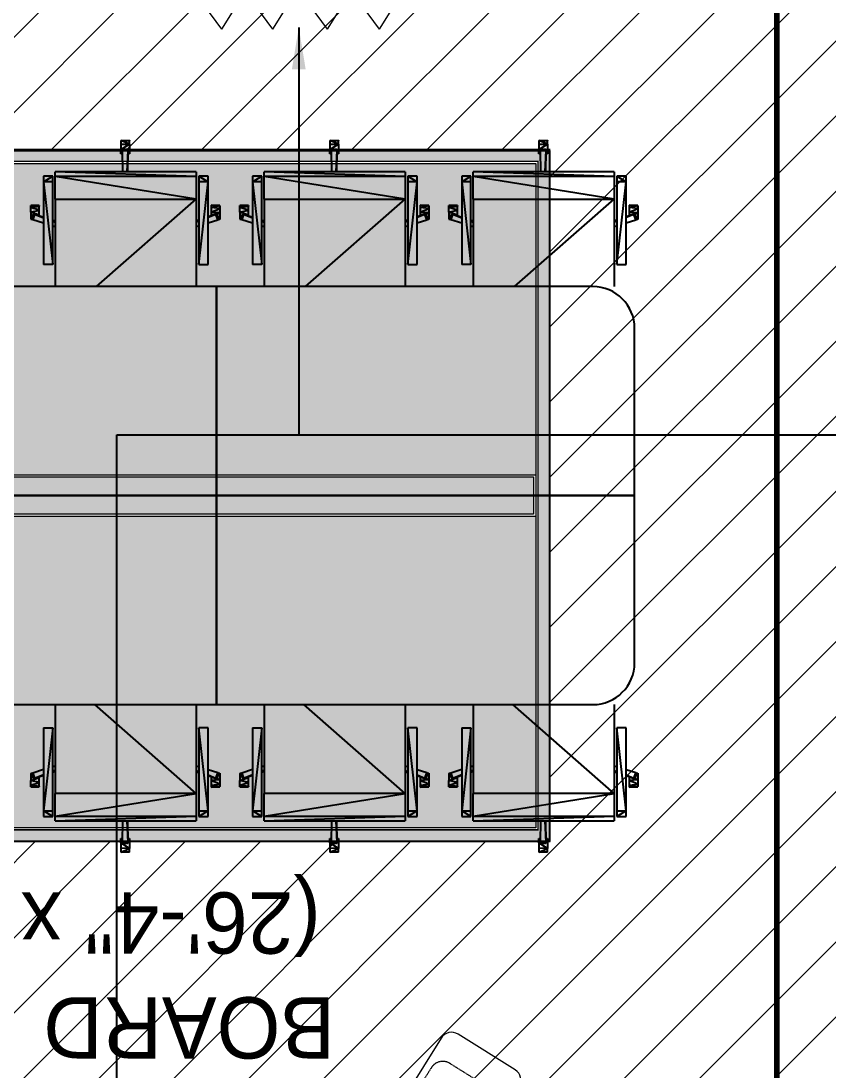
# Model space of a CAD drawing. Header units: millimetres. Extents: x 148480 to 578986, y 39883 to 155062.
# Drawn here: x 252919 to 255818, y 126428 to 130197 of the extents above; entities that cross this region are included whole.
import ezdxf

# ---------------------------------------------------------------- set-up
doc = ezdxf.new("R2010")
doc.units = ezdxf.units.MM
doc.linetypes.add('HIDDEN', pattern=[0.375, 0.25, -0.125])
doc.linetypes.add('Steelcase Hidden Line', pattern=[2.976562, 1.984375, -0.992188])
for name, color, linetype in [('001-TEXT', 250, 'Continuous'), ('2', 7, 'Continuous'), ('Flooring', 44, 'Continuous'), ('HATCH', 8, 'Continuous'), ('Hatch 01_UC', 7, 'Continuous'), ('I - MODULAR', 44, 'Continuous'), ('Layer4', 6, 'Continuous'), ('M HVAC DRAIN PIPE', 30, 'Continuous'), ('M-HVAC SPIRAL DUCT', 4, 'Continuous')]:
    doc.layers.add(name, color=color, linetype=linetype)
doc.layers.add('BaffleCeiling', color=7, linetype='Continuous', true_color=0x91692b)
doc.layers.add('ceiling', color=7, linetype='Continuous', lineweight=5, true_color=0x560d91)
doc.layers.add('LinearLight', color=7, linetype='Continuous', lineweight=5, true_color=0xb41f08)
for name, color, linetype, lineweight in [('I-FURN', 30, 'Continuous', 5), ('M-HVAC-CASSETTE UNIT', 7, 'Continuous', 18), ('M-HVAC-EQUIP TEXT', 7, 'Continuous', 0)]:
    doc.layers.add(name, color=color, linetype=linetype, lineweight=lineweight)
doc.styles.add('Herbalife_Third Floor - Furniture Layout - 210201$0$CG', font='GOTHIC.TTF')
doc.styles.add('ROMAND', font='romand__.ttf')
doc.styles.add('VIJETH', font='swiss.ttf')
doc.dimstyles.new('Vayucon', dxfattribs={"dimtxt": 200, "dimasz": 150, "dimexe": 0, "dimexo": 0, "dimgap": 9e-05, "dimtad": 1, "dimdec": 0, "dimrnd": 5, "dimzin": 0, "dimdsep": 46, "dimtxsty": 'ROMAND', "dimcen": 90, "dimclrd": 42, "dimclre": 8, "dimclrt": 7, "dimadec": 0, "dimazin": 0, "dimtfac": 1, "dimtdec": 0, "dimtofl": 0, "dimtmove": 1, "dimatfit": 0, "dimfxl": 1, "dimtolj": 1, "dimtzin": 0, "dimarcsym": 0})

# ---------------------------------------------------------------- blocks, each defined once
blk = doc.blocks.new('Steelcase Coalesse - Lagunitas - Table - Personal2 - 13D x 24W-414635-Level 1')
at = {"layer": 'I-FURN', "color": 8}
for p, q in [((259.8, 165.1), (-259.2, 165.1)), ((-303.7, 120.6), (-303.7, -120.7)), ((304.3, -120.7), (304.3, 120.6)), ((-259.2, -165.1), (259.8, -165.1))]:
    blk.add_line(p, q, dxfattribs=at)
at = {"layer": 'I-FURN', "color": 8, "linetype": 'Steelcase Hidden Line'}
for p, q in [((151.8, 138.2), (-151.2, 138.2)), ((-48.4, 86.2), (-48.4, 138.2)), ((51.7, 138.2), (51.7, 86.2)), ((-198.9, 90.5), (-198.9, -89.2)), ((199.5, -89.2), (199.5, 90.5)), ((-151.2, -136.9), (151.8, -136.9))]:
    blk.add_line(p, q, dxfattribs=at)
at = {"layer": 'I-FURN', "color": 8}
for centre, radius, start, end in [((-259.2, 120.6), 44.4, 90, 180), ((259.8, 120.6), 44.5, 360, 90), ((-259.2, -120.7), 44.4, 180, 270), ((259.8, -120.7), 44.4, 270, 0)]:
    blk.add_arc(centre, radius, start, end, dxfattribs=at)
at = {"layer": 'I-FURN', "color": 8, "linetype": 'Steelcase Hidden Line'}
for centre, radius, start, end in [((-151.2, 90.5), 47.6, 90, 180), ((151.8, 90.5), 47.6, 360, 90), ((1.6, 86.2), 50, 180, 0), ((-151.2, -89.2), 47.6, 180, 270), ((151.8, -89.2), 47.6, 270, 0)]:
    blk.add_arc(centre, radius, start, end, dxfattribs=at)
blk = doc.blocks.new('GFC1')
at = {"layer": 'Flooring', "color": 8, "linetype": 'HIDDEN', "ltscale": 1500}
blk.add_lwpolyline([(328672.2, 130068.3, 1.540604), (310717.1, 129143.3, 0.119203), (311634.4, 128071.9, -0.704413), (307490.1, 113767.5)], format="xyb", dxfattribs=at)
at = {"layer": 'I - MODULAR', "color": 8}
for p, q in [((325910, 130754.3), (325940.6, 130754.5)), ((325910, 130754.3), (325940.6, 130754)), ((325940.6, 130740.6), (325910, 130754.3)), ((325910, 130754.3), (325910, 130740.4)), ((325910, 130740.4), (325940.6, 130740.6)), ((325910, 130721.1), (325940.6, 130740.6)), ((325910, 130740.4), (325910, 130721.1)), ((325940.6, 130754.5), (325940.6, 130754)), ((325940.6, 130740.6), (325940.6, 130754)), ((325940.6, 130740.6), (325940.6, 130721.3)), ((326660, 130754.3), (326690.6, 130754.5)), ((326660, 130754.3), (326690.6, 130754)), ((326690.6, 130740.6), (326660, 130754.3)), ((326660, 130754.3), (326660, 130740.4)), ((326660, 130740.4), (326690.6, 130740.6)), ((326660, 130721.1), (326690.6, 130740.6)), ((326660, 130740.4), (326660, 130721.1)), ((326690.6, 130754.5), (326690.6, 130754)), ((326690.6, 130740.6), (326690.6, 130754)), ((326690.6, 130740.6), (326690.6, 130721.3)), ((327410, 130754.3), (327440.6, 130754.5)), ((327410, 130754.3), (327440.6, 130754)), ((327440.6, 130740.6), (327410, 130754.3)), ((327410, 130754.3), (327410, 130740.4)), ((327410, 130740.4), (327440.6, 130740.6)), ((327410, 130721.1), (327440.6, 130740.6)), ((327410, 130740.4), (327410, 130721.1)), ((327440.6, 130754.5), (327440.6, 130754)), ((327440.6, 130740.6), (327440.6, 130754)), ((327440.6, 130740.6), (327440.6, 130721.3)), ((325910, 130721.1), (325915.8, 130721.2)), ((325910, 130705.7), (325910, 130721.1)), ((325915.2, 130719.3), (325910, 130721.1)), ((325914.9, 130706.4), (325910, 130705.7)), ((325914.9, 130705.7), (325910, 130705.7)), ((325916.1, 130722.1), (325914.7, 130718)), ((325914.7, 130718), (325915.7, 130641.7)), ((325935.9, 130718), (325914.7, 130718)), ((325935.9, 130718), (325916.1, 130722.1)), ((325934.5, 130722.1), (325916.1, 130722.1)), ((325931.9, 130641.7), (325935.9, 130718)), ((325934.5, 130722.1), (325935.9, 130718)), ((325934.8, 130721.2), (325940.6, 130721.3)), ((325934.9, 130641.7), (325935.9, 130718)), ((325940.6, 130705.7), (325935.7, 130705.7)), ((325940.6, 130710.2), (325935.8, 130711.9)), ((325940.6, 130710.2), (325935.8, 130709.5)), ((325940.6, 130721.3), (325940.6, 130710.2)), ((325940.6, 130710.2), (325940.6, 130705.7)), ((326660, 130721.1), (326665.8, 130721.2)), ((326660, 130705.7), (326660, 130721.1)), ((326665.2, 130719.3), (326660, 130721.1)), ((326664.9, 130706.4), (326660, 130705.7)), ((326664.9, 130705.7), (326660, 130705.7)), ((326666.1, 130722.1), (326664.7, 130718)), ((326664.7, 130718), (326665.7, 130641.7)), ((326685.9, 130718), (326664.7, 130718)), ((326685.9, 130718), (326666.1, 130722.1)), ((326684.5, 130722.1), (326666.1, 130722.1)), ((326681.9, 130641.7), (326685.9, 130718)), ((326684.5, 130722.1), (326685.9, 130718)), ((326684.8, 130721.2), (326690.6, 130721.3)), ((326684.9, 130641.7), (326685.9, 130718)), ((326690.6, 130705.7), (326685.7, 130705.7)), ((326690.6, 130710.2), (326685.8, 130711.9)), ((326690.6, 130710.2), (326685.8, 130709.5)), ((326690.6, 130721.3), (326690.6, 130710.2)), ((326690.6, 130710.2), (326690.6, 130705.7)), ((327410, 130721.1), (327415.8, 130721.2)), ((327410, 130705.7), (327410, 130721.1)), ((327415.2, 130719.3), (327410, 130721.1)), ((327414.9, 130706.4), (327410, 130705.7)), ((327414.9, 130705.7), (327410, 130705.7)), ((327416.1, 130722.1), (327414.7, 130718)), ((327414.7, 130718), (327415.7, 130641.7)), ((327435.9, 130718), (327414.7, 130718)), ((327435.9, 130718), (327416.1, 130722.1)), ((327434.5, 130722.1), (327416.1, 130722.1)), ((327431.9, 130641.7), (327435.9, 130718)), ((327434.5, 130722.1), (327435.9, 130718)), ((327434.8, 130721.2), (327440.6, 130721.3)), ((327434.9, 130641.7), (327435.9, 130718)), ((327440.6, 130705.7), (327435.7, 130705.7)), ((327440.6, 130710.2), (327435.8, 130711.9)), ((327440.6, 130710.2), (327435.8, 130709.5)), ((327440.6, 130721.3), (327440.6, 130710.2)), ((327440.6, 130710.2), (327440.6, 130705.7)), ((325632.6, 130626.1), (325632.6, 130605.7)), ((325632.6, 130605.7), (325665.7, 130626.1)), ((325665.7, 130626.1), (325632.6, 130626.1)), ((325665.7, 130605.7), (325665.7, 130626.1)), ((325673.9, 130624.9), (325673.9, 130641.7)), ((326180.1, 130624.9), (325673.9, 130641.7)), ((326180.1, 130641.7), (325673.9, 130641.7)), ((325673.9, 130543.3), (325673.9, 130624.9)), ((326180.1, 130543.3), (325673.9, 130624.9)), ((326180.1, 130624.9), (325673.9, 130624.9)), ((326180.1, 130641.7), (326180.1, 130624.9)), ((326180.1, 130624.9), (326180.1, 130543.3)), ((326222.4, 130626.1), (326189.2, 130626.1)), ((326189.2, 130626.1), (326222.4, 130605.7)), ((326189.2, 130626.1), (326189.2, 130605.7)), ((326222.4, 130605.7), (326222.4, 130626.1)), ((326382.6, 130626.1), (326382.6, 130605.7)), ((326382.6, 130605.7), (326415.7, 130626.1)), ((326415.7, 130626.1), (326382.6, 130626.1)), ((326415.7, 130605.7), (326415.7, 130626.1)), ((326423.9, 130624.9), (326423.9, 130641.7)), ((326930.1, 130624.9), (326423.9, 130641.7)), ((326930.1, 130641.7), (326423.9, 130641.7)), ((326423.9, 130543.3), (326423.9, 130624.9)), ((326930.1, 130543.3), (326423.9, 130624.9)), ((326930.1, 130624.9), (326423.9, 130624.9)), ((326930.1, 130641.7), (326930.1, 130624.9)), ((326930.1, 130624.9), (326930.1, 130543.3)), ((326972.4, 130626.1), (326939.2, 130626.1)), ((326939.2, 130626.1), (326972.4, 130605.7)), ((326939.2, 130626.1), (326939.2, 130605.7)), ((326972.4, 130605.7), (326972.4, 130626.1)), ((327132.6, 130626.1), (327132.6, 130605.7)), ((327132.6, 130605.7), (327165.7, 130626.1)), ((327165.7, 130626.1), (327132.6, 130626.1)), ((327165.7, 130605.7), (327165.7, 130626.1)), ((327173.9, 130624.9), (327173.9, 130641.7)), ((327680.1, 130624.9), (327173.9, 130641.7)), ((327680.1, 130641.7), (327173.9, 130641.7)), ((327173.9, 130543.3), (327173.9, 130624.9)), ((327680.1, 130543.3), (327173.9, 130624.9)), ((327680.1, 130624.9), (327173.9, 130624.9)), ((327680.1, 130641.7), (327680.1, 130624.9)), ((327680.1, 130624.9), (327680.1, 130543.3)), ((327722.4, 130626.1), (327689.2, 130626.1)), ((327689.2, 130626.1), (327722.4, 130605.7)), ((327689.2, 130626.1), (327689.2, 130605.7)), ((327722.4, 130605.7), (327722.4, 130626.1)), ((325665.7, 130605.7), (325632.6, 130605.7)), ((325632.6, 130605.7), (325665.7, 130308.3)), ((325632.6, 130605.7), (325632.6, 130308.3)), ((325665.7, 130308.3), (325665.7, 130605.7)), ((326189.2, 130605.7), (326189.2, 130308.3)), ((326189.2, 130308.3), (326222.4, 130605.7)), ((326222.4, 130605.7), (326189.2, 130605.7)), ((326222.4, 130308.3), (326222.4, 130605.7)), ((326415.7, 130605.7), (326382.6, 130605.7)), ((326382.6, 130605.7), (326415.7, 130308.3)), ((326382.6, 130605.7), (326382.6, 130308.3)), ((326415.7, 130308.3), (326415.7, 130605.7)), ((326939.2, 130605.7), (326939.2, 130308.3)), ((326939.2, 130308.3), (326972.4, 130605.7)), ((326972.4, 130605.7), (326939.2, 130605.7)), ((326972.4, 130308.3), (326972.4, 130605.7)), ((327165.7, 130605.7), (327132.6, 130605.7)), ((327132.6, 130605.7), (327165.7, 130308.3)), ((327132.6, 130605.7), (327132.6, 130308.3)), ((327165.7, 130308.3), (327165.7, 130605.7)), ((327689.2, 130605.7), (327689.2, 130308.3)), ((327689.2, 130308.3), (327722.4, 130605.7)), ((327722.4, 130605.7), (327689.2, 130605.7)), ((327722.4, 130308.3), (327722.4, 130605.7)), ((325673.9, 130543.3), (326180.1, 130543.3)), ((325673.9, 130543.3), (325673.9, 130229.5)), ((325822.2, 130229.5), (326180.1, 130543.3)), ((326180.1, 130543.3), (326180.1, 130229.5)), ((326423.9, 130543.3), (326930.1, 130543.3)), ((326423.9, 130543.3), (326423.9, 130229.5)), ((326572.2, 130229.5), (326930.1, 130543.3)), ((326930.1, 130543.3), (326930.1, 130229.5)), ((327173.9, 130543.3), (327680.1, 130543.3)), ((327173.9, 130543.3), (327173.9, 130229.5)), ((327322.2, 130229.5), (327680.1, 130543.3)), ((327680.1, 130543.3), (327680.1, 130229.5)), ((325617.1, 130520), (325586.6, 130520)), ((325586.6, 130520), (325617.1, 130518.6)), ((325586.6, 130513.4), (325586.6, 130520)), ((325586.6, 130513.4), (325617.1, 130518.6)), ((325586.6, 130496.6), (325586.6, 130513.4)), ((325617.1, 130504.4), (325586.6, 130513.4)), ((325586.6, 130496.6), (325617.1, 130504.4)), ((325617.1, 130520), (325617.1, 130518.6)), ((325617.1, 130504.4), (325617.1, 130518.6)), ((325617.1, 130486.1), (325617.1, 130504.4)), ((326264.6, 130519.1), (326234, 130521.2)), ((326234, 130521.2), (326234, 130513.7)), ((326264.6, 130520.3), (326234, 130521.2)), ((326264.6, 130519.1), (326234, 130513.7)), ((326234, 130513.7), (326234, 130496.9)), ((326264.6, 130509.8), (326234, 130513.7)), ((326234, 130496.9), (326264.6, 130509.8)), ((326264.6, 130519.1), (326264.6, 130520.3)), ((326264.6, 130519.1), (326264.6, 130509.8)), ((326264.6, 130509.8), (326264.6, 130495.1)), ((326367.1, 130520), (326336.6, 130520)), ((326336.6, 130520), (326367.1, 130518.6)), ((326336.6, 130513.4), (326336.6, 130520)), ((326336.6, 130513.4), (326367.1, 130518.6)), ((326336.6, 130496.6), (326336.6, 130513.4)), ((326367.1, 130504.4), (326336.6, 130513.4)), ((326336.6, 130496.6), (326367.1, 130504.4)), ((326367.1, 130520), (326367.1, 130518.6)), ((326367.1, 130504.4), (326367.1, 130518.6)), ((326367.1, 130486.1), (326367.1, 130504.4)), ((327014.6, 130519.1), (326984, 130521.2)), ((326984, 130521.2), (326984, 130513.7)), ((327014.6, 130520.3), (326984, 130521.2)), ((327014.6, 130519.1), (326984, 130513.7)), ((326984, 130513.7), (326984, 130496.9)), ((327014.6, 130509.8), (326984, 130513.7)), ((326984, 130496.9), (327014.6, 130509.8)), ((327014.6, 130519.1), (327014.6, 130520.3)), ((327014.6, 130519.1), (327014.6, 130509.8)), ((327014.6, 130509.8), (327014.6, 130495.1)), ((327117.1, 130520), (327086.6, 130520)), ((327086.6, 130520), (327117.1, 130518.6)), ((327086.6, 130513.4), (327086.6, 130520)), ((327086.6, 130513.4), (327117.1, 130518.6)), ((327086.6, 130496.6), (327086.6, 130513.4)), ((327117.1, 130504.4), (327086.6, 130513.4)), ((327086.6, 130496.6), (327117.1, 130504.4)), ((327117.1, 130520), (327117.1, 130518.6)), ((327117.1, 130504.4), (327117.1, 130518.6)), ((327117.1, 130486.1), (327117.1, 130504.4)), ((327764.6, 130519.1), (327734, 130521.2)), ((327734, 130521.2), (327734, 130513.7)), ((327764.6, 130520.3), (327734, 130521.2)), ((327764.6, 130519.1), (327734, 130513.7)), ((327734, 130513.7), (327734, 130496.9)), ((327764.6, 130509.8), (327734, 130513.7)), ((327734, 130496.9), (327764.6, 130509.8)), ((327764.6, 130519.1), (327764.6, 130520.3)), ((327764.6, 130519.1), (327764.6, 130509.8)), ((327764.6, 130509.8), (327764.6, 130495.1)), ((325586.6, 130496.6), (325586.6, 130481.9)), ((325617.1, 130486.1), (325586.6, 130496.6)), ((325593.5, 130482.8), (325586.6, 130481.9)), ((325586.6, 130481.9), (325586.6, 130472.5)), ((325592.6, 130480), (325586.6, 130481.9)), ((325586.6, 130472.5), (325586.6, 130471.3)), ((325590.1, 130472.5), (325586.6, 130472.5)), ((325586.6, 130471.3), (325590.2, 130471.4)), ((325595.6, 130489.2), (325589.9, 130471.7)), ((325589.9, 130471.7), (325593.3, 130469.1)), ((325599.8, 130489.2), (325593.3, 130469.1)), ((325595.6, 130489.2), (325593.3, 130469.1)), ((325632.6, 130456.9), (325593.3, 130469.1)), ((325595.6, 130489.2), (325599.8, 130489.2)), ((325632.6, 130478.1), (325599.8, 130489.2)), ((325599.8, 130489.2), (325632.6, 130476.7)), ((325617.1, 130486.1), (325611.4, 130485.3)), ((325617.1, 130483.4), (325617.1, 130486.1)), ((325673.9, 130464.1), (325665.7, 130466.9)), ((325665.7, 130464), (325673.9, 130460.8)), ((326189.2, 130468.3), (326180.1, 130465.2)), ((326180.1, 130462.1), (326189.2, 130465.6)), ((326250.8, 130489.2), (326222.4, 130479.6)), ((326222.4, 130478.3), (326250.8, 130489.2)), ((326222.4, 130458.3), (326257.3, 130469.1)), ((326234, 130496.9), (326264.6, 130495.1)), ((326234, 130496.9), (326234, 130483.5)), ((326250.8, 130489.2), (326255.1, 130489.3)), ((326257.3, 130469.1), (326250.8, 130489.2)), ((326254.1, 130489.3), (326264.6, 130495.1)), ((326257.3, 130469.1), (326255.1, 130489.3)), ((326260.9, 130471.6), (326255.1, 130489.3)), ((326260.9, 130471.6), (326257.3, 130469.1)), ((326264.6, 130478.3), (326258.7, 130478.2)), ((326264.6, 130470.6), (326259.5, 130470.7)), ((326264.6, 130470.6), (326260.7, 130471.5)), ((326264.6, 130495.1), (326264.6, 130478.3)), ((326264.6, 130478.3), (326264.6, 130470.6)), ((326336.6, 130496.6), (326336.6, 130481.9)), ((326367.1, 130486.1), (326336.6, 130496.6)), ((326343.5, 130482.8), (326336.6, 130481.9)), ((326336.6, 130481.9), (326336.6, 130472.5)), ((326342.6, 130480), (326336.6, 130481.9)), ((326336.6, 130472.5), (326336.6, 130471.3)), ((326340.1, 130472.5), (326336.6, 130472.5)), ((326336.6, 130471.3), (326340.2, 130471.4)), ((326345.6, 130489.2), (326339.9, 130471.7)), ((326339.9, 130471.7), (326343.3, 130469.1)), ((326349.8, 130489.2), (326343.3, 130469.1)), ((326345.6, 130489.2), (326343.3, 130469.1)), ((326382.6, 130456.9), (326343.3, 130469.1)), ((326345.6, 130489.2), (326349.8, 130489.2)), ((326382.6, 130478.1), (326349.8, 130489.2)), ((326349.8, 130489.2), (326382.6, 130476.7)), ((326367.1, 130486.1), (326361.4, 130485.3)), ((326367.1, 130483.4), (326367.1, 130486.1)), ((326423.9, 130464.1), (326415.7, 130466.9)), ((326415.7, 130464), (326423.9, 130460.8)), ((326939.2, 130468.3), (326930.1, 130465.2)), ((326930.1, 130462.1), (326939.2, 130465.6)), ((327000.8, 130489.2), (326972.4, 130479.6)), ((326972.4, 130478.3), (327000.8, 130489.2)), ((326972.4, 130458.3), (327007.3, 130469.1)), ((326984, 130496.9), (327014.6, 130495.1)), ((326984, 130496.9), (326984, 130483.5)), ((327000.8, 130489.2), (327005.1, 130489.3)), ((327007.3, 130469.1), (327000.8, 130489.2)), ((327004.1, 130489.3), (327014.6, 130495.1)), ((327007.3, 130469.1), (327005.1, 130489.3)), ((327010.9, 130471.6), (327005.1, 130489.3)), ((327010.9, 130471.6), (327007.3, 130469.1)), ((327014.6, 130478.3), (327008.7, 130478.2)), ((327014.6, 130470.6), (327009.5, 130470.7)), ((327014.6, 130470.6), (327010.7, 130471.5)), ((327014.6, 130495.1), (327014.6, 130478.3)), ((327014.6, 130478.3), (327014.6, 130470.6)), ((327086.6, 130496.6), (327086.6, 130481.9)), ((327117.1, 130486.1), (327086.6, 130496.6)), ((327093.5, 130482.8), (327086.6, 130481.9)), ((327086.6, 130481.9), (327086.6, 130472.5)), ((327092.6, 130480), (327086.6, 130481.9)), ((327086.6, 130472.5), (327086.6, 130471.3)), ((327090.1, 130472.5), (327086.6, 130472.5)), ((327086.6, 130471.3), (327090.2, 130471.4)), ((327095.6, 130489.2), (327089.9, 130471.7)), ((327089.9, 130471.7), (327093.3, 130469.1)), ((327099.8, 130489.2), (327093.3, 130469.1)), ((327095.6, 130489.2), (327093.3, 130469.1)), ((327132.6, 130456.9), (327093.3, 130469.1)), ((327095.6, 130489.2), (327099.8, 130489.2)), ((327132.6, 130478.1), (327099.8, 130489.2)), ((327099.8, 130489.2), (327132.6, 130476.7)), ((327117.1, 130486.1), (327111.4, 130485.3)), ((327117.1, 130483.4), (327117.1, 130486.1)), ((327173.9, 130464.1), (327165.7, 130466.9)), ((327165.7, 130464), (327173.9, 130460.8)), ((327689.2, 130468.3), (327680.1, 130465.2)), ((327680.1, 130462.1), (327689.2, 130465.6)), ((327750.8, 130489.2), (327722.4, 130479.6)), ((327722.4, 130478.3), (327750.8, 130489.2)), ((327722.4, 130458.3), (327757.3, 130469.1)), ((327734, 130496.9), (327764.6, 130495.1)), ((327734, 130496.9), (327734, 130483.5)), ((327750.8, 130489.2), (327755.1, 130489.3)), ((327757.3, 130469.1), (327750.8, 130489.2)), ((327754.1, 130489.3), (327764.6, 130495.1)), ((327757.3, 130469.1), (327755.1, 130489.3)), ((327760.9, 130471.6), (327755.1, 130489.3)), ((327760.9, 130471.6), (327757.3, 130469.1)), ((327764.6, 130478.3), (327758.7, 130478.2)), ((327764.6, 130470.6), (327759.5, 130470.7)), ((327764.6, 130470.6), (327760.7, 130471.5)), ((327764.6, 130495.1), (327764.6, 130478.3)), ((327764.6, 130478.3), (327764.6, 130470.6)), ((325673.9, 130444.1), (325665.7, 130446.6)), ((326180.1, 130445.1), (326189.2, 130448)), ((326423.9, 130444.1), (326415.7, 130446.6)), ((326930.1, 130445.1), (326939.2, 130448)), ((327173.9, 130444.1), (327165.7, 130446.6)), ((327680.1, 130445.1), (327689.2, 130448)), ((325665.7, 130308.3), (325632.6, 130308.3)), ((326189.2, 130308.3), (326222.4, 130308.3)), ((326415.7, 130308.3), (326382.6, 130308.3)), ((326939.2, 130308.3), (326972.4, 130308.3)), ((327165.7, 130308.3), (327132.6, 130308.3)), ((327689.2, 130308.3), (327722.4, 130308.3)), ((326252.9, 130229.5), (324752.9, 130229.5)), ((326252.9, 129479.5), (326252.9, 130229.5)), ((327602.9, 130229.5), (326252.9, 130229.5)), ((326252.9, 130229.5), (326252.9, 129479.5)), ((327752.9, 129479.5), (327752.9, 130079.5)), ((324752.9, 129479.5), (326252.9, 129479.5)), ((326252.9, 129479.5), (324752.9, 129479.5)), ((326252.9, 128729.5), (326252.9, 129479.5)), ((326252.9, 129479.5), (327752.9, 129479.5)), ((326252.9, 129479.5), (326252.9, 128729.5)), ((327752.9, 129479.5), (326252.9, 129479.5)), ((327752.9, 128879.5), (327752.9, 129479.5)), ((324752.9, 128729.5), (326252.9, 128729.5)), ((325673.9, 128729.5), (325673.9, 128410.6)), ((326180.1, 128410.6), (325816.4, 128729.5)), ((326180.1, 128729.5), (326180.1, 128410.6)), ((326252.9, 128729.5), (327602.9, 128729.5)), ((326423.9, 128729.5), (326423.9, 128410.6)), ((326930.1, 128410.6), (326566.4, 128729.5)), ((326930.1, 128729.5), (326930.1, 128410.6)), ((327173.9, 128729.5), (327173.9, 128410.6)), ((327680.1, 128410.6), (327316.4, 128729.5)), ((327680.1, 128729.5), (327680.1, 128410.6)), ((325665.7, 128645.7), (325632.6, 128348.2)), ((325632.6, 128645.7), (325665.7, 128645.7)), ((325632.6, 128645.7), (325632.6, 128348.2)), ((325665.7, 128348.2), (325665.7, 128645.7)), ((326222.4, 128348.2), (326189.2, 128645.7)), ((326189.2, 128645.7), (326189.2, 128348.2)), ((326222.4, 128645.7), (326189.2, 128645.7)), ((326222.4, 128348.2), (326222.4, 128645.7)), ((326415.7, 128645.7), (326382.6, 128348.2)), ((326382.6, 128645.7), (326415.7, 128645.7)), ((326382.6, 128645.7), (326382.6, 128348.2)), ((326415.7, 128348.2), (326415.7, 128645.7)), ((326972.4, 128348.2), (326939.2, 128645.7)), ((326939.2, 128645.7), (326939.2, 128348.2)), ((326972.4, 128645.7), (326939.2, 128645.7)), ((326972.4, 128348.2), (326972.4, 128645.7)), ((327165.7, 128645.7), (327132.6, 128348.2)), ((327132.6, 128645.7), (327165.7, 128645.7)), ((327132.6, 128645.7), (327132.6, 128348.2)), ((327165.7, 128348.2), (327165.7, 128645.7)), ((327722.4, 128348.2), (327689.2, 128645.7)), ((327689.2, 128645.7), (327689.2, 128348.2)), ((327722.4, 128645.7), (327689.2, 128645.7)), ((327722.4, 128348.2), (327722.4, 128645.7)), ((325665.7, 128507.4), (325673.9, 128509.9)), ((326189.2, 128506), (326180.1, 128508.8)), ((326415.7, 128507.4), (326423.9, 128509.9)), ((326939.2, 128506), (326930.1, 128508.8)), ((327165.7, 128507.4), (327173.9, 128509.9)), ((327689.2, 128506), (327680.1, 128508.8)), ((325590.2, 128482.5), (325586.6, 128482.6)), ((325586.6, 128482.6), (325586.6, 128481.4)), ((325586.6, 128481.4), (325590.1, 128481.5)), ((325586.6, 128481.4), (325586.6, 128472.1)), ((325586.6, 128472.1), (325592.6, 128474)), ((325586.6, 128472.1), (325593.5, 128471.1)), ((325586.6, 128472.1), (325586.6, 128457.4)), ((325586.6, 128457.4), (325617.1, 128467.9)), ((325593.3, 128484.8), (325589.9, 128482.3)), ((325589.9, 128482.3), (325595.6, 128464.8)), ((325593.3, 128484.8), (325632.6, 128497.1)), ((325593.3, 128484.8), (325599.8, 128464.7)), ((325593.3, 128484.8), (325595.6, 128464.8)), ((325632.6, 128477.3), (325599.8, 128464.7)), ((325599.8, 128464.7), (325632.6, 128475.9)), ((325611.4, 128468.7), (325617.1, 128467.9)), ((325617.1, 128467.9), (325617.1, 128470.6)), ((325617.1, 128449.5), (325617.1, 128467.9)), ((325673.9, 128493.1), (325665.7, 128490)), ((325665.7, 128487.1), (325673.9, 128489.9)), ((326189.2, 128488.3), (326180.1, 128491.8)), ((326180.1, 128488.7), (326189.2, 128485.6)), ((326257.3, 128484.8), (326222.4, 128495.7)), ((326250.8, 128464.7), (326222.4, 128475.6)), ((326222.4, 128474.4), (326250.8, 128464.7)), ((326234, 128470.4), (326234, 128457.1)), ((326250.8, 128464.7), (326257.3, 128484.8)), ((326255.1, 128464.7), (326257.3, 128484.8)), ((326255.1, 128464.7), (326260.9, 128482.3)), ((326257.3, 128484.8), (326260.9, 128482.3)), ((326258.7, 128475.7), (326264.6, 128475.7)), ((326259.5, 128483.3), (326264.6, 128483.4)), ((326260.7, 128482.4), (326264.6, 128483.4)), ((326264.6, 128483.4), (326264.6, 128475.7)), ((326264.6, 128475.7), (326264.6, 128458.9)), ((326340.2, 128482.5), (326336.6, 128482.6)), ((326336.6, 128482.6), (326336.6, 128481.4)), ((326336.6, 128481.4), (326340.1, 128481.5)), ((326336.6, 128481.4), (326336.6, 128472.1)), ((326336.6, 128472.1), (326342.6, 128474)), ((326336.6, 128472.1), (326343.5, 128471.1)), ((326336.6, 128472.1), (326336.6, 128457.4)), ((326336.6, 128457.4), (326367.1, 128467.9)), ((326343.3, 128484.8), (326339.9, 128482.3)), ((326339.9, 128482.3), (326345.6, 128464.8)), ((326343.3, 128484.8), (326382.6, 128497.1)), ((326343.3, 128484.8), (326349.8, 128464.7)), ((326343.3, 128484.8), (326345.6, 128464.8)), ((326382.6, 128477.3), (326349.8, 128464.7)), ((326349.8, 128464.7), (326382.6, 128475.9)), ((326361.4, 128468.7), (326367.1, 128467.9)), ((326367.1, 128467.9), (326367.1, 128470.6)), ((326367.1, 128449.5), (326367.1, 128467.9)), ((326423.9, 128493.1), (326415.7, 128490)), ((326415.7, 128487.1), (326423.9, 128489.9)), ((326939.2, 128488.3), (326930.1, 128491.8)), ((326930.1, 128488.7), (326939.2, 128485.6)), ((327007.3, 128484.8), (326972.4, 128495.7)), ((327000.8, 128464.7), (326972.4, 128475.6)), ((326972.4, 128474.4), (327000.8, 128464.7)), ((326984, 128470.4), (326984, 128457.1)), ((327000.8, 128464.7), (327007.3, 128484.8)), ((327005.1, 128464.7), (327007.3, 128484.8)), ((327005.1, 128464.7), (327010.9, 128482.3)), ((327007.3, 128484.8), (327010.9, 128482.3)), ((327008.7, 128475.7), (327014.6, 128475.7)), ((327009.5, 128483.3), (327014.6, 128483.4)), ((327010.7, 128482.4), (327014.6, 128483.4)), ((327014.6, 128483.4), (327014.6, 128475.7)), ((327014.6, 128475.7), (327014.6, 128458.9)), ((327090.2, 128482.5), (327086.6, 128482.6)), ((327086.6, 128482.6), (327086.6, 128481.4)), ((327086.6, 128481.4), (327090.1, 128481.5)), ((327086.6, 128481.4), (327086.6, 128472.1)), ((327086.6, 128472.1), (327092.6, 128474)), ((327086.6, 128472.1), (327093.5, 128471.1)), ((327086.6, 128472.1), (327086.6, 128457.4)), ((327086.6, 128457.4), (327117.1, 128467.9)), ((327093.3, 128484.8), (327089.9, 128482.3)), ((327089.9, 128482.3), (327095.6, 128464.8)), ((327093.3, 128484.8), (327132.6, 128497.1)), ((327093.3, 128484.8), (327099.8, 128464.7)), ((327093.3, 128484.8), (327095.6, 128464.8)), ((327132.6, 128477.3), (327099.8, 128464.7)), ((327099.8, 128464.7), (327132.6, 128475.9)), ((327111.4, 128468.7), (327117.1, 128467.9)), ((327117.1, 128467.9), (327117.1, 128470.6)), ((327117.1, 128449.5), (327117.1, 128467.9)), ((327173.9, 128493.1), (327165.7, 128490)), ((327165.7, 128487.1), (327173.9, 128489.9)), ((327689.2, 128488.3), (327680.1, 128491.8)), ((327680.1, 128488.7), (327689.2, 128485.6)), ((327757.3, 128484.8), (327722.4, 128495.7)), ((327750.8, 128464.7), (327722.4, 128475.6)), ((327722.4, 128474.4), (327750.8, 128464.7)), ((327734, 128470.4), (327734, 128457.1)), ((327750.8, 128464.7), (327757.3, 128484.8)), ((327755.1, 128464.7), (327757.3, 128484.8)), ((327755.1, 128464.7), (327760.9, 128482.3)), ((327757.3, 128484.8), (327760.9, 128482.3)), ((327758.7, 128475.7), (327764.6, 128475.7)), ((327759.5, 128483.3), (327764.6, 128483.4)), ((327760.7, 128482.4), (327764.6, 128483.4)), ((327764.6, 128483.4), (327764.6, 128475.7)), ((327764.6, 128475.7), (327764.6, 128458.9)), ((325586.6, 128440.6), (325586.6, 128457.4)), ((325617.1, 128449.5), (325586.6, 128457.4)), ((325586.6, 128440.6), (325617.1, 128449.5)), ((325586.6, 128434), (325586.6, 128440.6)), ((325617.1, 128435.4), (325586.6, 128440.6)), ((325617.1, 128435.4), (325586.6, 128434)), ((325586.6, 128434), (325617.1, 128434)), ((325599.8, 128464.7), (325595.6, 128464.8)), ((325617.1, 128435.4), (325617.1, 128449.5)), ((325617.1, 128435.4), (325617.1, 128434)), ((326264.6, 128458.9), (326234, 128457.1)), ((326264.6, 128444.2), (326234, 128457.1)), ((326234, 128457.1), (326234, 128440.3)), ((326234, 128440.3), (326264.6, 128444.2)), ((326234, 128440.3), (326264.6, 128434.8)), ((326234, 128440.3), (326234, 128432.8)), ((326234, 128432.8), (326264.6, 128434.8)), ((326234, 128432.8), (326264.6, 128433.7)), ((326255.1, 128464.7), (326250.8, 128464.7)), ((326264.6, 128458.9), (326254.1, 128464.7)), ((326264.6, 128458.9), (326264.6, 128444.2)), ((326264.6, 128444.2), (326264.6, 128434.8)), ((326264.6, 128433.7), (326264.6, 128434.8)), ((326336.6, 128440.6), (326336.6, 128457.4)), ((326367.1, 128449.5), (326336.6, 128457.4)), ((326336.6, 128440.6), (326367.1, 128449.5)), ((326336.6, 128434), (326336.6, 128440.6)), ((326367.1, 128435.4), (326336.6, 128440.6)), ((326367.1, 128435.4), (326336.6, 128434)), ((326336.6, 128434), (326367.1, 128434)), ((326349.8, 128464.7), (326345.6, 128464.8)), ((326367.1, 128435.4), (326367.1, 128449.5)), ((326367.1, 128435.4), (326367.1, 128434)), ((327014.6, 128458.9), (326984, 128457.1)), ((327014.6, 128444.2), (326984, 128457.1)), ((326984, 128457.1), (326984, 128440.3)), ((326984, 128440.3), (327014.6, 128444.2)), ((326984, 128440.3), (327014.6, 128434.8)), ((326984, 128440.3), (326984, 128432.8)), ((326984, 128432.8), (327014.6, 128434.8)), ((326984, 128432.8), (327014.6, 128433.7)), ((327005.1, 128464.7), (327000.8, 128464.7)), ((327014.6, 128458.9), (327004.1, 128464.7)), ((327014.6, 128458.9), (327014.6, 128444.2)), ((327014.6, 128444.2), (327014.6, 128434.8)), ((327014.6, 128433.7), (327014.6, 128434.8)), ((327086.6, 128440.6), (327086.6, 128457.4)), ((327117.1, 128449.5), (327086.6, 128457.4)), ((327086.6, 128440.6), (327117.1, 128449.5)), ((327086.6, 128434), (327086.6, 128440.6)), ((327117.1, 128435.4), (327086.6, 128440.6)), ((327117.1, 128435.4), (327086.6, 128434)), ((327086.6, 128434), (327117.1, 128434)), ((327099.8, 128464.7), (327095.6, 128464.8)), ((327117.1, 128435.4), (327117.1, 128449.5)), ((327117.1, 128435.4), (327117.1, 128434)), ((327764.6, 128458.9), (327734, 128457.1)), ((327764.6, 128444.2), (327734, 128457.1)), ((327734, 128457.1), (327734, 128440.3)), ((327734, 128440.3), (327764.6, 128444.2)), ((327734, 128440.3), (327764.6, 128434.8)), ((327734, 128440.3), (327734, 128432.8)), ((327734, 128432.8), (327764.6, 128434.8)), ((327734, 128432.8), (327764.6, 128433.7)), ((327755.1, 128464.7), (327750.8, 128464.7)), ((327764.6, 128458.9), (327754.1, 128464.7)), ((327764.6, 128458.9), (327764.6, 128444.2)), ((327764.6, 128444.2), (327764.6, 128434.8)), ((327764.6, 128433.7), (327764.6, 128434.8)), ((325673.9, 128329.1), (325673.9, 128410.6)), ((325673.9, 128329.1), (326180.1, 128410.6)), ((326180.1, 128410.6), (325673.9, 128410.6)), ((326180.1, 128410.6), (326180.1, 128329.1)), ((326423.9, 128329.1), (326423.9, 128410.6)), ((326423.9, 128329.1), (326930.1, 128410.6)), ((326930.1, 128410.6), (326423.9, 128410.6)), ((326930.1, 128410.6), (326930.1, 128329.1)), ((327173.9, 128329.1), (327173.9, 128410.6)), ((327173.9, 128329.1), (327680.1, 128410.6)), ((327680.1, 128410.6), (327173.9, 128410.6)), ((327680.1, 128410.6), (327680.1, 128329.1)), ((325632.6, 128348.2), (325665.7, 128348.2)), ((325665.7, 128327.8), (325632.6, 128348.2)), ((325632.6, 128348.2), (325632.6, 128327.8)), ((325632.6, 128327.8), (325665.7, 128327.8)), ((325665.7, 128327.8), (325665.7, 128348.2)), ((325673.9, 128312.3), (325673.9, 128329.1)), ((325673.9, 128329.1), (326180.1, 128329.1)), ((325673.9, 128312.3), (326180.1, 128329.1)), ((326180.1, 128329.1), (326180.1, 128312.3)), ((326189.2, 128348.2), (326222.4, 128348.2)), ((326222.4, 128348.2), (326189.2, 128327.8)), ((326189.2, 128348.2), (326189.2, 128327.8)), ((326189.2, 128327.8), (326222.4, 128327.8)), ((326222.4, 128327.8), (326222.4, 128348.2)), ((326382.6, 128348.2), (326415.7, 128348.2)), ((326415.7, 128327.8), (326382.6, 128348.2)), ((326382.6, 128348.2), (326382.6, 128327.8)), ((326382.6, 128327.8), (326415.7, 128327.8)), ((326415.7, 128327.8), (326415.7, 128348.2)), ((326423.9, 128312.3), (326423.9, 128329.1)), ((326423.9, 128329.1), (326930.1, 128329.1)), ((326423.9, 128312.3), (326930.1, 128329.1)), ((326930.1, 128329.1), (326930.1, 128312.3)), ((326939.2, 128348.2), (326972.4, 128348.2)), ((326972.4, 128348.2), (326939.2, 128327.8)), ((326939.2, 128348.2), (326939.2, 128327.8)), ((326939.2, 128327.8), (326972.4, 128327.8)), ((326972.4, 128327.8), (326972.4, 128348.2)), ((327132.6, 128348.2), (327165.7, 128348.2)), ((327165.7, 128327.8), (327132.6, 128348.2)), ((327132.6, 128348.2), (327132.6, 128327.8)), ((327132.6, 128327.8), (327165.7, 128327.8)), ((327165.7, 128327.8), (327165.7, 128348.2)), ((327173.9, 128312.3), (327173.9, 128329.1)), ((327173.9, 128329.1), (327680.1, 128329.1)), ((327173.9, 128312.3), (327680.1, 128329.1)), ((327680.1, 128329.1), (327680.1, 128312.3)), ((327689.2, 128348.2), (327722.4, 128348.2)), ((327722.4, 128348.2), (327689.2, 128327.8)), ((327689.2, 128348.2), (327689.2, 128327.8)), ((327689.2, 128327.8), (327722.4, 128327.8)), ((327722.4, 128327.8), (327722.4, 128348.2)), ((325673.9, 128312.3), (326180.1, 128312.3)), ((325915.7, 128312.3), (325914.7, 128235.9)), ((325935.9, 128235.9), (325931.9, 128312.3)), ((325935.9, 128235.9), (325934.9, 128312.3)), ((326423.9, 128312.3), (326930.1, 128312.3)), ((326665.7, 128312.3), (326664.7, 128235.9)), ((326685.9, 128235.9), (326681.9, 128312.3)), ((326685.9, 128235.9), (326684.9, 128312.3)), ((327173.9, 128312.3), (327680.1, 128312.3)), ((327415.7, 128312.3), (327414.7, 128235.9)), ((327435.9, 128235.9), (327431.9, 128312.3)), ((327435.9, 128235.9), (327434.9, 128312.3)), ((325910, 128248.3), (325914.9, 128248.3)), ((325910, 128248.3), (325914.9, 128247.6)), ((325910, 128232.8), (325910, 128248.3)), ((325935.7, 128248.3), (325940.6, 128248.3)), ((325935.8, 128244.4), (325940.6, 128243.7)), ((325935.8, 128242), (325940.6, 128243.7)), ((325940.6, 128248.3), (325940.6, 128243.7)), ((325940.6, 128243.7), (325940.6, 128232.7)), ((326660, 128248.3), (326664.9, 128248.3)), ((326660, 128248.3), (326664.9, 128247.6)), ((326660, 128232.8), (326660, 128248.3)), ((326685.7, 128248.3), (326690.6, 128248.3)), ((326685.8, 128244.4), (326690.6, 128243.7)), ((326685.8, 128242), (326690.6, 128243.7)), ((326690.6, 128248.3), (326690.6, 128243.7)), ((326690.6, 128243.7), (326690.6, 128232.7)), ((327410, 128248.3), (327414.9, 128248.3)), ((327410, 128248.3), (327414.9, 128247.6)), ((327410, 128232.8), (327410, 128248.3)), ((327435.7, 128248.3), (327440.6, 128248.3)), ((327435.8, 128244.4), (327440.6, 128243.7)), ((327435.8, 128242), (327440.6, 128243.7)), ((327440.6, 128248.3), (327440.6, 128243.7)), ((327440.6, 128243.7), (327440.6, 128232.7)), ((325910, 128232.8), (325915.2, 128234.7)), ((325940.6, 128213.4), (325910, 128232.8)), ((325910, 128232.8), (325910, 128213.5)), ((325915.8, 128232.8), (325910, 128232.8)), ((325910, 128213.5), (325910, 128199.7)), ((325940.6, 128213.4), (325910, 128213.5)), ((325910, 128199.7), (325940.6, 128213.4)), ((325914.7, 128235.9), (325935.9, 128235.9)), ((325914.7, 128235.9), (325916.1, 128231.9)), ((325916.1, 128231.9), (325935.9, 128235.9)), ((325916.1, 128231.9), (325934.5, 128231.9)), ((325935.9, 128235.9), (325934.5, 128231.9)), ((325940.6, 128232.7), (325934.8, 128232.7)), ((325940.6, 128232.7), (325940.6, 128213.4)), ((325940.6, 128200), (325940.6, 128213.4)), ((326660, 128232.8), (326665.2, 128234.7)), ((326690.6, 128213.4), (326660, 128232.8)), ((326660, 128232.8), (326660, 128213.5)), ((326665.8, 128232.8), (326660, 128232.8)), ((326660, 128213.5), (326660, 128199.7)), ((326690.6, 128213.4), (326660, 128213.5)), ((326660, 128199.7), (326690.6, 128213.4)), ((326664.7, 128235.9), (326685.9, 128235.9)), ((326664.7, 128235.9), (326666.1, 128231.9)), ((326666.1, 128231.9), (326685.9, 128235.9)), ((326666.1, 128231.9), (326684.5, 128231.9)), ((326685.9, 128235.9), (326684.5, 128231.9)), ((326690.6, 128232.7), (326684.8, 128232.7)), ((326690.6, 128232.7), (326690.6, 128213.4)), ((326690.6, 128200), (326690.6, 128213.4)), ((327410, 128232.8), (327415.2, 128234.7)), ((327440.6, 128213.4), (327410, 128232.8)), ((327410, 128232.8), (327410, 128213.5)), ((327415.8, 128232.8), (327410, 128232.8)), ((327410, 128213.5), (327410, 128199.7)), ((327440.6, 128213.4), (327410, 128213.5)), ((327410, 128199.7), (327440.6, 128213.4)), ((327414.7, 128235.9), (327435.9, 128235.9)), ((327414.7, 128235.9), (327416.1, 128231.9)), ((327416.1, 128231.9), (327435.9, 128235.9)), ((327416.1, 128231.9), (327434.5, 128231.9)), ((327435.9, 128235.9), (327434.5, 128231.9)), ((327440.6, 128232.7), (327434.8, 128232.7)), ((327440.6, 128232.7), (327440.6, 128213.4)), ((327440.6, 128200), (327440.6, 128213.4)), ((325940.6, 128200), (325910, 128199.7)), ((325940.6, 128199.5), (325910, 128199.7)), ((325940.6, 128200), (325940.6, 128199.5)), ((326690.6, 128200), (326660, 128199.7)), ((326690.6, 128199.5), (326660, 128199.7)), ((326690.6, 128200), (326690.6, 128199.5)), ((327440.6, 128200), (327410, 128199.7)), ((327440.6, 128199.5), (327410, 128199.7)), ((327440.6, 128200), (327440.6, 128199.5))]:
    blk.add_line(p, q, dxfattribs=at)
for centre, start, end in [((327602.9, 130079.5), 0, 90), ((327602.9, 128879.5), 270, 0)]:
    blk.add_arc(centre, 150, start, end, dxfattribs=at)
at = {"layer": 'I - MODULAR', "color": 8, "linetype": 'Continuous', "rotation": 57.99999999999979}
blk.add_blockref('Steelcase Coalesse - Lagunitas - Table - Personal2 - 13D x 24W-414635-Level 1', (327060.8, 127224.6), dxfattribs=at)
at = {"layer": '001-TEXT', "color": 8, "style": 'Herbalife_Third Floor - Furniture Layout - 210201$0$CG'}
for s, p in [('(26\'-4" x 17\'-0")', (326626.9, 128055.5)), ('BOARD ROOM', (326678.3, 127679.1))]:
    blk.add_text(s, height=220, rotation=180, dxfattribs=at).set_placement(p)
blk = doc.blocks.new('celling')
at = {"layer": 'ceiling'}
h = blk.add_hatch(color=8, dxfattribs=at)
h.dxf.hatch_style = 1
h.set_gradient(color1=(128, 128, 128), color2=(128, 128, 128))
h.paths.add_polyline_path([(333177.6, 77638.9), (333177.6, 75254.9), (337167.9, 75254.9), (337167.9, 77638.9)])
h.paths.add_polyline_path([(333177.6, 76521.9), (333177.6, 76371.9), (337167.9, 76371.9), (337167.9, 76521.9)], flags=17)
at = {"layer": 'HATCH'}
h = blk.add_hatch(color=8, dxfattribs=at)
h.dxf.hatch_style = 1
h.paths.add_polyline_path([(333127.6, 77688.9), (333127.6, 75204.9), (337217.9, 75204.9), (337217.9, 77688.9)])
h.paths.add_polyline_path([(333169.6, 77646.9), (333169.6, 75246.9), (337175.9, 75246.9), (337175.9, 77646.9)], flags=16)
at = {"layer": 'Hatch 01_UC', "linetype": 'Continuous', "lineweight": 0, "transparency": 33554597}
h = blk.add_hatch(dxfattribs=at)
h.set_pattern_fill('ANSI31', color=8, scale=60, angle=180)
h.set_pattern_definition([(225, (448118.9, 85860.92), (134.70384, -134.70384), [])])
h.paths.add_polyline_path([(331253.3, 73485.7), (339095.2, 73485.7), (339095.2, 78696.9), (331253.3, 78696.9)])
h.paths.add_polyline_path([(333127.6, 75204.9), (333127.6, 77688.9), (337217.9, 77688.9), (337217.9, 75204.9)], flags=16)
at = {"layer": 'Hatch 01_UC', "lineweight": 0}
h = blk.add_hatch(dxfattribs=at)
h.set_pattern_fill('ANSI35', color=8, scale=75, angle=45)
h.set_pattern_definition([(90, (-327924.913, 163674.431), (-18.75, 9e-15), []), (90, (-327915.538, 163683.806), (-18.75, 9e-15), [23.4375, -4.6875, 0, -4.6875])])
h.paths.add_polyline_path([(333185.6, 76513.9), (333185.6, 76379.9), (337159.9, 76379.9), (337159.9, 76513.9)])
at = {"layer": 'BaffleCeiling', "color": 8, "linetype": 'Continuous'}
blk.add_lwpolyline([(333127, 75204.9), (333127, 77685.4), (337217.9, 77685.4), (337217.9, 75204.9)], close=True, dxfattribs=at)
at = {"layer": 'ceiling', "color": 8}
for p, q in [((333185.6, 76513.9), (337159.9, 76513.9)), ((337159.9, 76513.9), (337159.9, 76379.9)), ((337159.9, 76379.9), (333185.6, 76379.9))]:
    blk.add_line(p, q, dxfattribs=at)
for points in [[(333127.6, 77688.9), (337217.9, 77688.9), (337217.9, 75204.9), (333127.6, 75204.9)], [(337175.9, 75246.9), (333169.6, 75246.9), (333169.6, 77646.9), (337175.9, 77646.9)], [(333177.6, 77638.9), (337167.9, 77638.9), (337167.9, 75254.9), (333177.6, 75254.9)], [(333177.6, 76521.9), (337167.9, 76521.9), (337167.9, 76371.9), (333177.6, 76371.9)]]:
    blk.add_lwpolyline(points, close=True, dxfattribs=at)
at = {"layer": 'ceiling', "color": 8, "linetype": 'Continuous'}
blk.add_lwpolyline([(333127.6, 77688.9), (337217.9, 77688.9), (337217.9, 75204.9), (333127.6, 75204.9)], close=True, dxfattribs=at)
at = {"layer": 'LinearLight', "color": 8, "const_width": 5}
for points in [[(333127.6, 77688.9), (337217.9, 77688.9), (337217.9, 75204.9), (333127.6, 75204.9)], [(333169.6, 77646.9), (337175.9, 77646.9), (337175.9, 75246.9), (333169.6, 75246.9)]]:
    blk.add_lwpolyline(points, close=True, dxfattribs=at)
blk = doc.blocks.new('1WAY 1.6TR')
at = {"layer": '2', "linetype": 'Continuous', "transparency": 33554610}
h = blk.add_hatch(dxfattribs=at)
h.set_pattern_fill('ANSI34', color=256, scale=2.28463, angle=45)
h.set_pattern_definition([(90, (210763.217, -26120.878), (-43.522201, 1e-14), []), (90, (210770.47, -26113.624), (-43.522201, 1e-14), []), (90, (210777.725, -26106.37), (-43.522201, 1e-14), []), (90, (210784.98, -26099.117), (-43.522201, 1e-14), [])])
h.paths.add_polyline_path([(314142.7, 101654.8), (314142.7, 101600.2), (313145.2, 101600.2), (313145.2, 101654.8)])
h.paths.add_polyline_path([(313166.1, 101396.8), (313162, 101397.3), (313158.1, 101398.4), (313154.5, 101400.4), (313151.3, 101403), (313148.7, 101406.1), (313146.8, 101409.8), (313145.6, 101413.7), (313145.2, 101417.8), (313145.2, 101515.4), (314142.7, 101515.4), (314142.7, 101417.8), (314142.3, 101413.7), (314141.1, 101409.8), (314139.1, 101406.1), (314136.5, 101403), (314133.4, 101400.4), (314129.8, 101398.4), (314125.8, 101397.3), (314121.7, 101396.8)])
at = {"layer": 'M-HVAC-CASSETTE UNIT', "color": 200}
for p, q in [((313091.4, 101682.5), (314295.4, 101682.5)), ((313091.4, 101682.5), (313091.4, 101239)), ((314295.4, 101682.5), (314295.4, 101239)), ((313091.4, 101239), (314295.4, 101239))]:
    blk.add_line(p, q, dxfattribs=at)
at = {"layer": 'M-HVAC-CASSETTE UNIT', "color": 222, "extrusion": (-2.43462e-18, -5.4e-15, -1)}
for p, q in [((313147.5, 101323.7), (313147.5, 101654.8)), ((314237.2, 101654.8), (314237.2, 101323.7)), ((314182.8, 101269.3), (313201.8, 101269.3))]:
    blk.add_line(p, q, dxfattribs=at)
at = {"layer": 'M-HVAC-CASSETTE UNIT', "color": 222}
for p, q in [((313147.5, 101654.8), (314237.2, 101654.8)), ((313272.3, 101479.2), (313272.3, 101654.8)), ((313279.3, 101479.2), (313279.3, 101654.8)), ((314105.4, 101479.2), (314105.4, 101654.8)), ((314112.4, 101479.2), (314112.4, 101654.8)), ((313300.2, 101458.3), (314084.5, 101458.3)), ((313300.2, 101451.3), (314084.5, 101451.3))]:
    blk.add_line(p, q, dxfattribs=at)
at = {"layer": 'M-HVAC-CASSETTE UNIT', "color": 3, "extrusion": (-2.43462e-18, -5.4e-15, -1)}
for p, q in [((313175.8, 101654.8), (313175.8, 101352.1)), ((313176.2, 101654.8), (313176.2, 101352.1)), ((314208.5, 101654.8), (314208.5, 101352.1)), ((314208.8, 101654.8), (314208.8, 101352.1)), ((314154.4, 101298.1), (313230.2, 101298.1)), ((314154.4, 101297.7), (313230.2, 101297.7))]:
    blk.add_line(p, q, dxfattribs=at)
at = {"layer": 'M-HVAC-CASSETTE UNIT', "color": 0, "extrusion": (-2.43462e-18, -5.4e-15, -1)}
for p, q in [((313317.6, 101401.4), (313317.6, 101415.5)), ((314083.5, 101422.5), (313324.7, 101422.5)), ((314090.6, 101401.4), (314090.6, 101415.5)), ((313317.6, 101408.4), (314090.6, 101408.4)), ((313317.6, 101369.6), (313317.6, 101383.7)), ((313317.6, 101376.7), (314090.6, 101376.7)), ((314083.5, 101394.3), (313324.7, 101394.3)), ((314083.5, 101390.8), (313324.7, 101390.8)), ((314090.6, 101369.6), (314090.6, 101383.7)), ((313317.6, 101338.9), (313317.6, 101353)), ((313317.6, 101346), (314090.6, 101346)), ((314083.5, 101362.5), (313324.7, 101362.5)), ((314083.5, 101360.1), (313324.7, 101360.1)), ((314090.6, 101338.9), (314090.6, 101353)), ((314083.5, 101331.8), (313324.7, 101331.8))]:
    blk.add_line(p, q, dxfattribs=at)
at = {"layer": 'M-HVAC-CASSETTE UNIT', "color": 3}
for p, q in [((313397.8, 101183.6), (313397.8, 101280.9)), ((313397.8, 101280.9), (313437.5, 101280.9)), ((313437.5, 101184.3), (313437.5, 101280.9)), ((313580.7, 101183.6), (313580.7, 101280.9)), ((313580.7, 101280.9), (313620.4, 101280.9)), ((313620.4, 101184.3), (313620.4, 101280.9)), ((313777, 101183.6), (313777, 101280.9)), ((313777, 101280.9), (313816.8, 101280.9)), ((313816.8, 101184.3), (313816.8, 101280.9)), ((313963.6, 101183.6), (313963.6, 101280.9)), ((313963.6, 101280.9), (314003.3, 101280.9)), ((314003.3, 101184.3), (314003.3, 101280.9))]:
    blk.add_line(p, q, dxfattribs=at)
at = {"layer": 'M-HVAC-CASSETTE UNIT', "color": 3, "extrusion": (-4.18284e-15, -3.25635e-15, -1)}
for p, q in [((313397.8, 101183.6), (313357.1, 101181.9)), ((313478.2, 101184.4), (313421.8, 101095.5)), ((313437.5, 101184.3), (313478.2, 101184.4)), ((313580.7, 101183.6), (313540, 101181.9)), ((313661.1, 101184.4), (313604.7, 101095.5)), ((313620.4, 101184.3), (313661.1, 101184.4)), ((313777, 101183.6), (313736.3, 101181.9)), ((313857.5, 101184.4), (313801.1, 101095.5)), ((313816.8, 101184.3), (313857.5, 101184.4)), ((313963.6, 101183.6), (313922.9, 101181.9)), ((314044, 101184.4), (313987.6, 101095.5)), ((314003.3, 101184.3), (314044, 101184.4)), ((313357.1, 101181.9), (313421.8, 101095.5)), ((313540, 101181.9), (313604.7, 101095.5)), ((313736.3, 101181.9), (313801.1, 101095.5)), ((313922.9, 101181.9), (313987.6, 101095.5))]:
    blk.add_line(p, q, dxfattribs=at)
at = {"layer": 'M-HVAC-CASSETTE UNIT', "color": 222}
for centre, major_axis, start_param, end_param in [((313300.2, 101479.2), (27.9, 0), 3.142042, 4.712839), ((313300.2, 101479.2), (20.9, 0), 3.142063, 4.71286), ((314084.5, 101479.2), (20.9, 0), -1.570361, 0.000436), ((314084.5, 101479.2), (27.9, 0), -1.570351, 0.000445)]:
    blk.add_ellipse(centre, major_axis=major_axis, ratio=1, start_param=start_param, end_param=end_param, dxfattribs=at)
at = {"layer": 'M-HVAC-CASSETTE UNIT', "color": 0, "extrusion": (-2.43462e-18, -5.4e-15, -1)}
for centre, start_param, end_param in [((313324.7, 101415.5), 2.356194, 3.926991), ((314083.5, 101415.5), 3.926991, 5.497787), ((313324.7, 101401.4), 0.785398, 2.356194), ((313324.7, 101383.7), 2.356194, 3.926991), ((314083.5, 101401.4), 5.497787, 7.068583), ((314083.5, 101383.7), 3.926991, 5.497787), ((313324.7, 101369.6), 0.785398, 2.356194), ((313324.7, 101353), 2.356194, 3.926991), ((313324.7, 101338.9), 0.785398, 2.356194), ((314083.5, 101369.6), 5.497787, 7.068583), ((314083.5, 101353), 3.926991, 5.497787), ((314083.5, 101338.9), 5.497787, 7.068583)]:
    blk.add_ellipse(centre, major_axis=(4.99, -4.99), ratio=1, start_param=start_param, end_param=end_param, dxfattribs=at)
at = {"layer": 'M-HVAC-CASSETTE UNIT', "color": 3}
for centre, major_axis, start_param, end_param in [((313230.2, 101352.1), (54.4, 0), 3.142045, 4.712841), ((313230.2, 101352.1), (54.1, 0), 3.142042, 4.712839), ((314154.4, 101352.1), (54.4, 0), -1.57035, 0.000446), ((314154.4, 101352.1), (54.1, 0), -1.570343, 0.000453)]:
    blk.add_ellipse(centre, major_axis=major_axis, ratio=1, start_param=start_param, end_param=end_param, dxfattribs=at)
at = {"layer": 'M-HVAC-CASSETTE UNIT', "color": 222, "extrusion": (-2.43462e-18, -5.4e-15, -1)}
for centre, start_param, end_param in [((313201.8, 101323.7), 1.57035, 3.141147), ((314182.8, 101323.7), -0.000447, 1.570349)]:
    blk.add_ellipse(centre, major_axis=(54.4, 0), ratio=1, start_param=start_param, end_param=end_param, dxfattribs=at)
at = {"layer": 'M-HVAC-CASSETTE UNIT', "color": 0, "style": 'VIJETH', "width": 1}
blk.add_text('1.6 TR-ONE WAY CASSETTE', height=54.189, rotation=359.9742, dxfattribs=at).set_placement((313107.7, 101536.3))

msp = doc.modelspace()

# ---------------------------------------------------------------- block references
at = {"layer": 'Layer4', "linetype": 'Continuous', "rotation": 360}
msp.add_blockref('GFC1', (-72632.4, -986), dxfattribs=at)

# ---------------------------------------------------------------- next in the draw order: linework, layer by layer
at = {"layer": 'M HVAC DRAIN PIPE', "color": 30, "linetype": 'Continuous', "const_width": 20, "elevation": 0}
msp.add_lwpolyline([(255631.3, 124998.7), (255631.3, 131383), (254984.1, 131383)], dxfattribs=at)

# ---------------------------------------------------------------- next in the draw order: block references
at = {"layer": 'Hatch 01_UC', "color": 252, "linetype": 'Continuous', "true_color": 0x939598, "rotation": 360}
msp.add_blockref('celling', (-82402.2, 52046.6), dxfattribs=at)
at = {"layer": 'M-HVAC SPIRAL DUCT', "linetype": 'Continuous', "rotation": 360}
msp.add_blockref('1WAY 1.6TR', (-59783.2, 29072.5), dxfattribs=at)

# ---------------------------------------------------------------- next in the draw order: leaders
at = {"layer": 'M-HVAC SPIRAL DUCT', "linetype": 'Continuous'}
msp.add_leader([(253263.1, 126103.2), (253263.1, 128711.4), (253915.7, 128711.4)], dimstyle='Vayucon', override={"dimgap": 9e-05, "dimtad": 0}, dxfattribs=at)
at = {"layer": 'M-HVAC-EQUIP TEXT', "linetype": 'Continuous'}
msp.add_leader([(253915.7, 130173.7), (253915.7, 128711.4), (258413.8, 128711.4)], dimstyle='Vayucon', override={"dimgap": 9e-05, "dimtad": 0}, dxfattribs=at)

doc.saveas('drawing.dxf')
